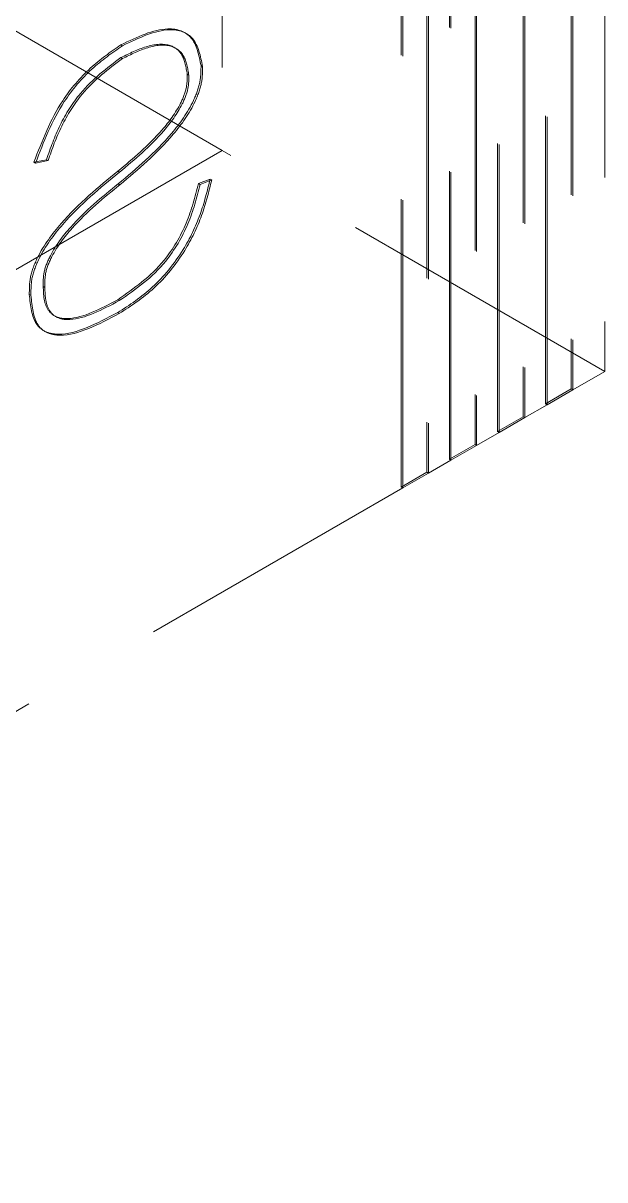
# Model space of a CAD drawing. Header units: millimetres. Extents: x 0 to 841, y 0 to 2287.
# Drawn here: x 584.61 to 587.18, y 227.36 to 232.46 of the extents above; entities that cross this region are included whole.
import ezdxf

# ---------------------------------------------------------------- set-up
doc = ezdxf.new("R2010")
doc.units = ezdxf.units.MM
doc.linetypes.add('HIDDEN', pattern=[1.905, 1.27, -0.635])

msp = doc.modelspace()

# ---------------------------------------------------------------- linework, layer by layer
at = {"color": 7, "linetype": 'HIDDEN', "lineweight": 18}
for p, q in [((587.1798, 234.9539), (587.1798, 230.9236)), ((587.0313, 234.8764), (587.0313, 230.846)), ((587.0384, 234.8723), (587.0384, 230.8419)), ((586.9182, 230.7807), (586.9182, 234.811)), ((586.9253, 230.7766), (586.9253, 234.807)), ((586.8192, 234.7539), (586.8192, 230.7236)), ((586.8263, 234.7498), (586.8263, 230.7195)), ((586.7061, 230.6583), (586.7061, 234.6886)), ((586.7131, 230.6542), (586.7131, 234.6845)), ((586.6071, 234.6314), (586.6071, 230.6011)), ((586.6141, 234.6274), (586.6141, 230.597)), ((586.4939, 230.5358), (586.4939, 234.5661)), ((586.501, 230.5317), (586.501, 234.562)), ((586.3949, 234.509), (586.3949, 230.4786)), ((586.402, 234.5049), (586.402, 230.4746)), ((586.2818, 230.4133), (586.2818, 234.4437)), ((586.2889, 230.4092), (586.2889, 234.4396)), ((585.4913, 233.5332), (585.4913, 231.8983)), ((584.5388, 232.4482), (585.4913, 231.8983)), ((585.045, 232.3637), (585.0521, 232.3597)), ((585.045, 232.3072), (585.0521, 232.3031)), ((585.3376, 232.2341), (585.3446, 232.23)), ((585.3984, 232.2721), (585.4055, 232.268)), ((585.4913, 231.8983), (579.1273, 228.2245)), ((587.1798, 230.9236), (585.4913, 231.8983)), ((584.661, 231.8455), (584.7163, 231.8571)), ((584.661, 231.8455), (584.668, 231.8414)), ((584.668, 231.8414), (584.7234, 231.853)), ((584.7163, 231.8571), (584.7234, 231.853)), ((585.0316, 231.8065), (585.0387, 231.8024)), ((585.0333, 231.7509), (585.0404, 231.7468)), ((585.4385, 231.7718), (585.3871, 231.7518)), ((585.3871, 231.7518), (585.3942, 231.7477)), ((585.4456, 231.7678), (585.3942, 231.7477)), ((585.4385, 231.7718), (585.4456, 231.7678)), ((584.7024, 231.2978), (584.7094, 231.2937)), ((584.6409, 231.263), (584.648, 231.2589)), ((585.0308, 231.2397), (585.0379, 231.2356)), ((585.0308, 231.1827), (585.0379, 231.1786)), ((587.1798, 230.9236), (587.0384, 230.8419)), ((587.0313, 230.846), (586.9182, 230.7807)), ((587.0384, 230.8419), (586.9253, 230.7766)), ((587.0313, 230.846), (587.0384, 230.8419)), ((586.9253, 230.7766), (586.8263, 230.7195)), ((586.9182, 230.7807), (586.9253, 230.7766)), ((586.8192, 230.7236), (586.7061, 230.6583)), ((586.8263, 230.7195), (586.7131, 230.6542)), ((586.8192, 230.7236), (586.8263, 230.7195)), ((586.7131, 230.6542), (586.6141, 230.597)), ((586.7061, 230.6583), (586.7131, 230.6542)), ((586.6071, 230.6011), (586.4939, 230.5358)), ((586.6141, 230.597), (586.501, 230.5317)), ((586.6071, 230.6011), (586.6141, 230.597)), ((586.501, 230.5317), (586.402, 230.4746)), ((586.4939, 230.5358), (586.501, 230.5317)), ((586.3949, 230.4786), (586.2818, 230.4133)), ((586.402, 230.4746), (586.2889, 230.4092)), ((586.3949, 230.4786), (586.402, 230.4746)), ((586.2889, 230.4092), (581.0026, 227.3576)), ((586.2818, 230.4133), (586.2889, 230.4092))]:
    msp.add_line(p, q, dxfattribs=at)
for points, knots in [([(585.3984, 232.2721), (585.3887, 232.3183), (585.3693, 232.4108), (585.2331, 232.4542), (585.1164, 232.3981), (585.045, 232.3637)], [0, 0, 0, 0, 0.2797922, 0.5590496, 1, 1, 1, 1]), ([(585.4055, 232.268), (585.3958, 232.3143), (585.3763, 232.4067), (585.2402, 232.4501), (585.1235, 232.394), (585.0521, 232.3597)], [0, 0, 0, 0, 0.279792, 0.55905, 1, 1, 1, 1]), ([(585.045, 232.3637), (584.9994, 232.3321), (584.9083, 232.2689), (584.7568, 232.0941), (584.6973, 231.9396), (584.661, 231.8455)], [0, 0, 0, 0, 0.281159, 0.561636, 1, 1, 1, 1]), ([(585.0521, 232.3597), (585.0065, 232.328), (584.9153, 232.2649), (584.7638, 232.09), (584.7043, 231.9356), (584.668, 231.8414)], [0, 0, 0, 0, 0.281159, 0.561636, 1, 1, 1, 1]), ([(585.045, 232.3072), (585.0822, 232.3255), (585.1565, 232.3619), (585.2552, 232.3735), (585.3217, 232.3258), (585.3323, 232.2647), (585.3376, 232.2341)], [0, 0, 0, 0, 0.281064, 0.560765, 0.780057, 1, 1, 1, 1]), ([(585.0521, 232.3031), (585.0893, 232.3214), (585.1636, 232.3578), (585.2623, 232.3695), (585.3288, 232.3217), (585.3394, 232.2606), (585.3446, 232.23)], [0, 0, 0, 0, 0.281064, 0.560765, 0.780057, 1, 1, 1, 1]), ([(584.7163, 231.8571), (584.7343, 231.9082), (584.7702, 232.0103), (584.8806, 232.1846), (584.9827, 232.2607), (585.045, 232.3072)], [0, 0, 0, 0, 0.2809205, 0.5613002, 1, 1, 1, 1]), ([(584.7234, 231.853), (584.7414, 231.9041), (584.7773, 232.0062), (584.8877, 232.1805), (584.9898, 232.2567), (585.0521, 232.3031)], [0, 0, 0, 0, 0.28092, 0.5613, 1, 1, 1, 1]), ([(585.3376, 232.2341), (585.3374, 232.2141), (585.3372, 232.174), (585.3012, 232.0831), (585.1991, 231.9458), (585.0987, 231.8623), (585.0316, 231.8065)], [0, 0, 0, 0, 0.1248654, 0.2497527, 0.4991517, 1, 1, 1, 1]), ([(585.0333, 231.7509), (585.1144, 231.8186), (585.2359, 231.9199), (585.3574, 232.0896), (585.3974, 232.1993), (585.3981, 232.2478), (585.3984, 232.2721)], [0, 0, 0, 0, 0.500677, 0.749958, 0.874961, 1, 1, 1, 1]), ([(585.0404, 231.7468), (585.1215, 231.8145), (585.243, 231.9158), (585.3645, 232.0855), (585.4045, 232.1952), (585.4051, 232.2437), (585.4055, 232.268)], [0, 0, 0, 0, 0.500677, 0.749958, 0.874961, 1, 1, 1, 1]), ([(585.3446, 232.23), (585.3445, 232.21), (585.3443, 232.17), (585.3083, 232.0791), (585.2062, 231.9417), (585.1057, 231.8582), (585.0387, 231.8024)], [0, 0, 0, 0, 0.124865, 0.249753, 0.499152, 1, 1, 1, 1]), ([(585.0316, 231.8065), (584.9457, 231.7362), (584.8171, 231.6309), (584.686, 231.4556), (584.6409, 231.3394), (584.6409, 231.2884), (584.6409, 231.263)], [0, 0, 0, 0, 0.500845, 0.750176, 0.875064, 1, 1, 1, 1]), ([(585.0387, 231.8024), (584.9528, 231.7321), (584.8242, 231.6268), (584.6931, 231.4515), (584.648, 231.3353), (584.648, 231.2844), (584.648, 231.2589)], [0, 0, 0, 0, 0.500845, 0.750176, 0.875064, 1, 1, 1, 1]), ([(584.7024, 231.2978), (584.7021, 231.3191), (584.7016, 231.3616), (584.7416, 231.4594), (584.8532, 231.604), (584.9612, 231.6921), (585.0333, 231.7509)], [0, 0, 0, 0, 0.124743, 0.249537, 0.499006, 1, 1, 1, 1]), ([(584.7094, 231.2937), (584.7092, 231.315), (584.7087, 231.3576), (584.7487, 231.4554), (584.8603, 231.5999), (584.9683, 231.688), (585.0404, 231.7468)], [0, 0, 0, 0, 0.124743, 0.249537, 0.499006, 1, 1, 1, 1]), ([(585.0308, 231.1827), (585.0829, 231.2164), (585.1868, 231.2837), (585.3176, 231.4433), (585.4001, 231.6152), (585.4257, 231.7196), (585.4385, 231.7718)], [0, 0, 0, 0, 0.2803131, 0.5594023, 0.7794358, 1, 1, 1, 1]), ([(585.3871, 231.7518), (585.3723, 231.6937), (585.3427, 231.5779), (585.2211, 231.3713), (585.103, 231.2896), (585.0308, 231.2397)], [0, 0, 0, 0, 0.2812468, 0.5612983, 1, 1, 1, 1]), ([(585.0379, 231.1786), (585.09, 231.2123), (585.1939, 231.2796), (585.3246, 231.4392), (585.4072, 231.6112), (585.4328, 231.7155), (585.4456, 231.7678)], [0, 0, 0, 0, 0.280313, 0.559402, 0.779436, 1, 1, 1, 1]), ([(585.3942, 231.7477), (585.3793, 231.6897), (585.3498, 231.5739), (585.2282, 231.3673), (585.11, 231.2855), (585.0379, 231.2356)], [0, 0, 0, 0, 0.281247, 0.561298, 1, 1, 1, 1]), ([(585.0308, 231.2397), (584.9551, 231.1994), (584.8603, 231.149), (584.7632, 231.1587), (584.7254, 231.1854), (584.7042, 231.2343), (584.703, 231.2766), (584.7024, 231.2978)], [0, 0, 0, 0, 0.498923, 0.624297, 0.749457, 0.874611, 1, 1, 1, 1]), ([(585.0379, 231.2356), (584.9621, 231.1953), (584.8673, 231.1449), (584.7703, 231.1546), (584.7324, 231.1813), (584.7113, 231.2302), (584.71, 231.2725), (584.7094, 231.2937)], [0, 0, 0, 0, 0.498923, 0.624297, 0.749457, 0.874611, 1, 1, 1, 1]), ([(584.6409, 231.263), (584.6459, 231.2136), (584.6533, 231.1394), (584.7126, 231.0937), (584.8255, 231.0748), (584.9396, 231.1348), (585.0308, 231.1827)], [0, 0, 0, 0, 0.249175, 0.374659, 0.500348, 1, 1, 1, 1]), ([(584.648, 231.2589), (584.6529, 231.2095), (584.6604, 231.1353), (584.7196, 231.0896), (584.8326, 231.0707), (584.9467, 231.1307), (585.0379, 231.1786)], [0, 0, 0, 0, 0.2491748, 0.3746593, 0.5003484, 1, 1, 1, 1])]:
    msp.add_open_spline(points, degree=3, knots=knots, dxfattribs=at)

doc.saveas('drawing.dxf')
